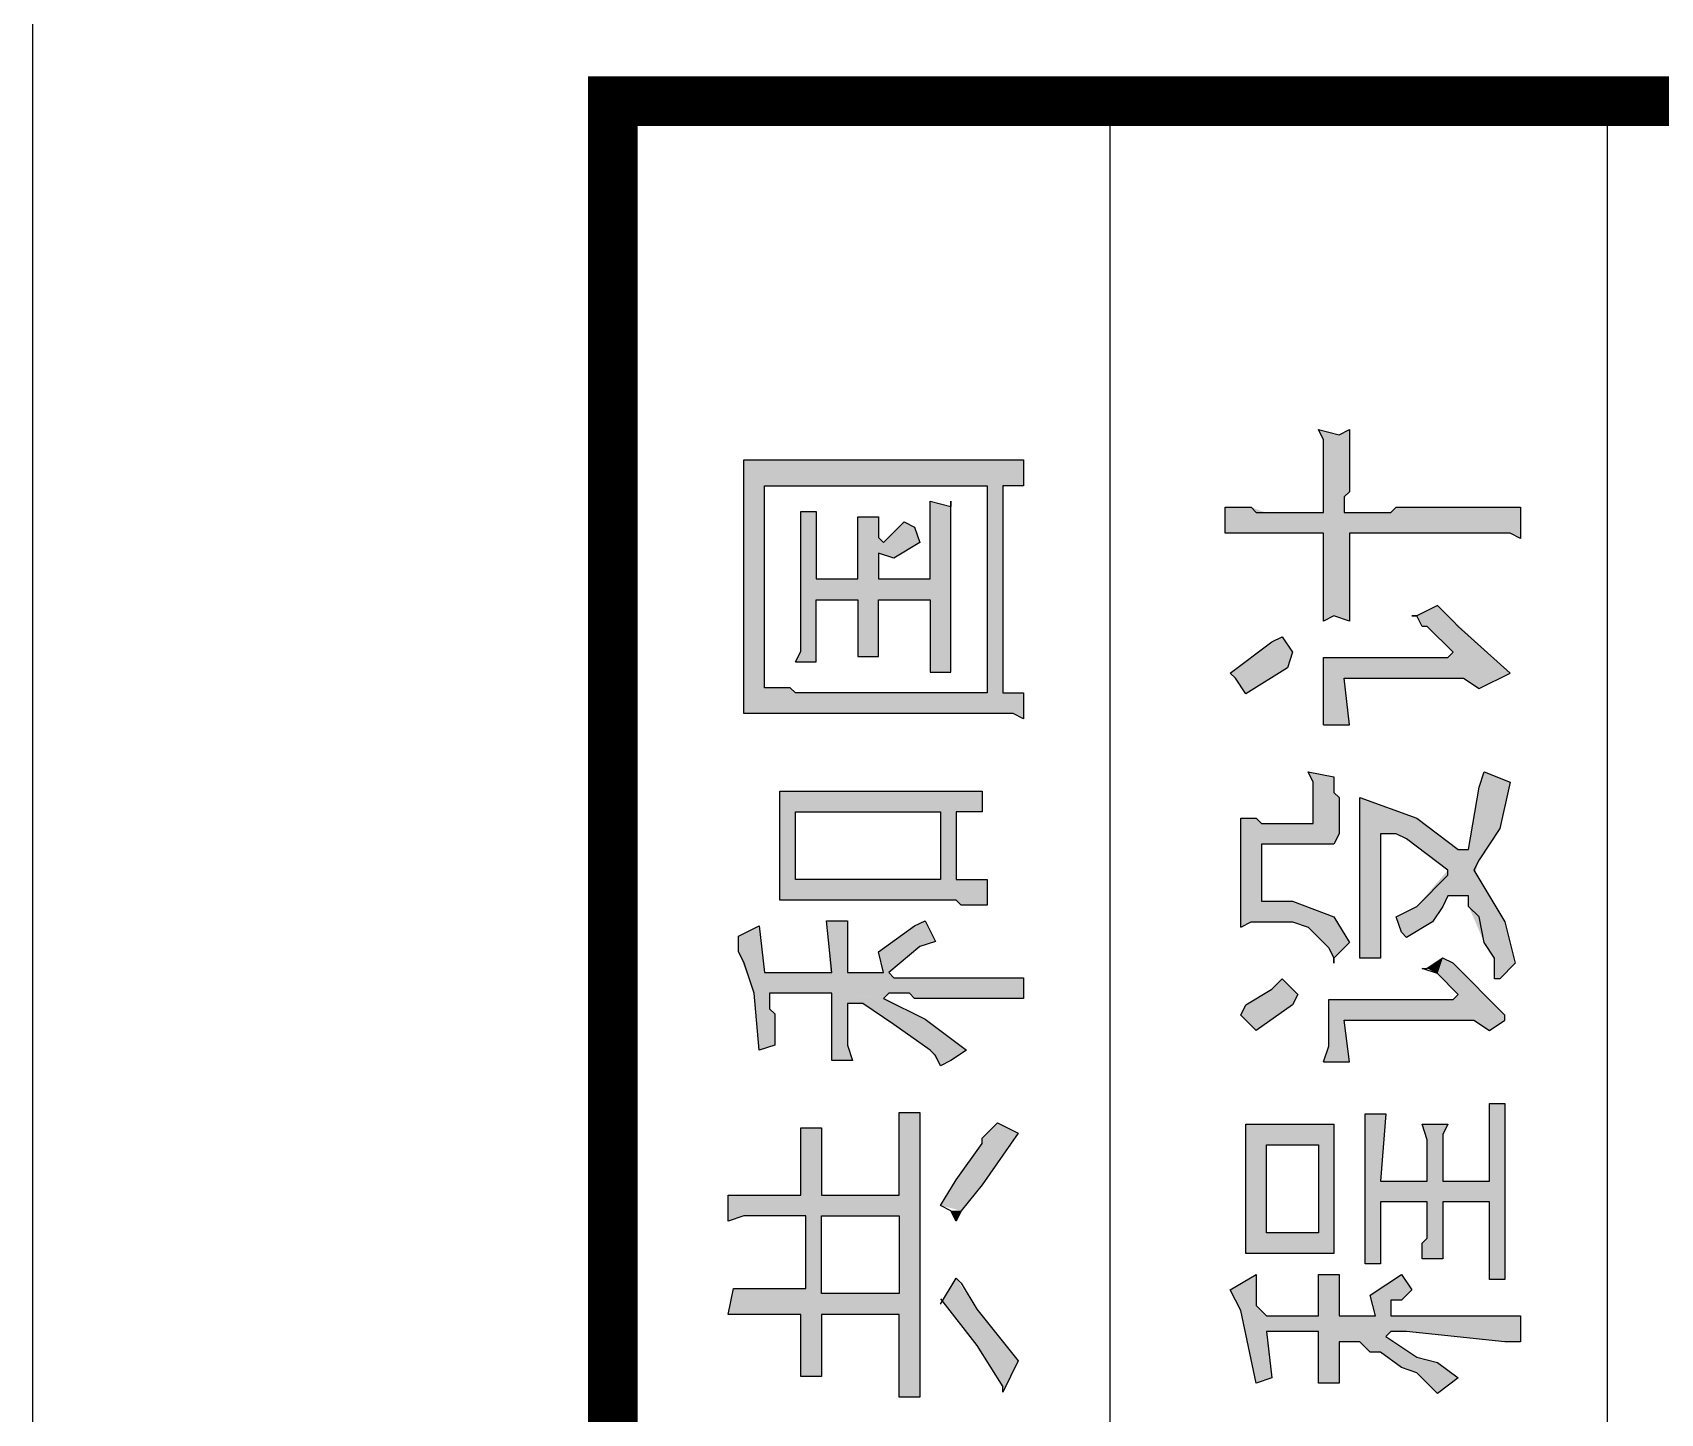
# Model space of a CAD drawing. Extents: x -42 to 819, y -365 to 844.
# Drawn here: x -31.84 to -12.2, y 808.26 to 824.92 of the extents above; entities that cross this region are included whole.
import ezdxf

# ---------------------------------------------------------------- set-up
doc = ezdxf.new("R2010")
doc.units = 0
doc.header["$MEASUREMENT"] = 0
doc.layers.get('0').update_dxf_attribs({"linetype": 'CONTINUOUS'})
for name, color, linetype in [('1', 2, 'CONTINUOUS'), ('2', 1, 'CONTINUOUS'), ('_TCC_NET_BORDER', 7, 'CONTINUOUS')]:
    doc.layers.add(name, color=color, linetype=linetype)

# ---------------------------------------------------------------- blocks, each defined once
blk = doc.blocks.new('ZZ')
at = {"color": 7}
for p, q in [((0, -6), (35, -6)), ((0, -12), (35, -12))]:
    blk.add_line(p, q, dxfattribs=at)
at = {"color": 4, "const_width": 0.6}
blk.add_lwpolyline([(0, 0), (35, 0), (35, -18), (0, -18)], close=True, dxfattribs=at)
at = {"layer": '_TCC_NET_BORDER', "color": 1}
for points in [[(20.359, -1.391), (20.672, -1.454), (20.672, -1.454), (20.672, -2.329), (20.672, -2.329), (21.547, -2.329), (21.547, -2.329), (21.547, -1.579), (21.547, -1.579), (21.484, -1.391), (21.484, -1.391), (21.797, -1.391), (21.797, -1.391), (21.797, -2.266), (21.797, -2.266), (22.609, -2.266), (22.609, -2.266), (22.609, -2.516), (22.609, -2.516), (21.797, -2.516), (21.797, -2.516), (21.797, -3.454), (21.797, -3.454), (22.734, -3.454), (22.734, -3.454), (22.797, -3.454), (22.797, -3.454), (22.797, -3.704), (22.797, -3.704), (19.359, -3.704), (19.359, -3.704), (19.359, -3.454), (19.359, -3.454), (20.297, -3.454), (20.297, -3.454), (20.359, -3.454), (20.359, -3.454), (20.359, -2.516), (20.359, -2.516), (19.609, -2.516), (19.609, -2.516), (19.609, -2.266), (19.609, -2.266), (20.359, -2.266), (20.359, -2.266), (20.359, -1.454), (20.359, -1.454), (20.359, -1.391)], [(24.734, -1.516), (24.922, -1.516), (24.922, -1.516), (25.047, -1.766), (25.047, -1.766), (24.484, -1.829), (24.484, -1.829), (24.484, -2.641), (24.484, -2.641), (25.109, -2.579), (25.109, -2.579), (25.109, -2.829), (25.109, -2.829), (24.484, -2.829), (24.484, -2.829), (24.484, -3.266), (24.484, -3.266), (24.734, -3.204), (24.734, -3.204), (25.047, -3.641), (25.047, -3.641), (25.109, -3.766), (25.109, -3.766), (24.859, -3.891), (24.859, -3.891), (24.797, -3.704), (24.797, -3.704), (24.484, -3.329), (24.484, -3.329), (24.422, -3.391), (24.422, -3.391), (24.422, -4.329), (24.422, -4.329), (24.422, -4.954), (24.422, -4.954), (24.172, -4.954), (24.172, -4.954), (24.172, -4.016), (24.172, -4.016), (24.172, -3.641), (24.172, -3.641), (24.234, -3.579), (24.234, -3.579), (24.234, -3.329), (24.234, -3.329), (24.172, -3.266), (24.172, -3.266), (23.922, -3.766), (23.922, -3.766), (23.547, -4.266), (23.547, -4.266), (23.422, -4.079), (23.422, -4.079), (23.359, -3.954), (23.359, -3.954), (23.484, -3.891), (23.484, -3.891), (23.547, -3.829), (23.547, -3.829), (23.859, -3.391), (23.859, -3.391), (24.109, -3.016), (24.109, -3.016), (24.109, -2.829), (24.109, -2.829), (23.609, -2.829), (23.609, -2.829), (23.422, -2.891), (23.422, -2.891), (23.422, -2.641), (23.422, -2.641), (24.234, -2.641), (24.234, -2.641), (24.234, -1.891), (24.234, -1.891), (24.047, -1.891), (24.047, -1.891), (23.984, -1.954), (23.984, -1.954), (23.609, -1.954), (23.609, -1.954), (23.547, -1.766), (23.547, -1.766), (24.234, -1.704), (24.234, -1.704), (24.609, -1.579), (24.609, -1.579), (24.734, -1.516)], [(27.609, -1.579), (30.672, -1.579), (30.672, -1.579), (30.672, -4.954), (30.672, -4.954), (30.359, -4.954), (30.359, -4.954), (30.359, -4.704), (30.359, -4.704), (29.422, -4.704), (29.422, -4.704), (28.484, -4.704), (28.484, -4.704), (27.859, -4.704), (27.859, -4.704), (27.859, -4.954), (27.859, -4.954), (27.547, -4.954), (27.547, -4.954), (27.609, -4.829), (27.609, -4.829), (27.609, -1.641), (27.609, -1.641), (27.609, -1.579)], [(27.922, -1.829), (28.859, -1.829), (28.859, -1.829), (29.797, -1.829), (29.797, -1.829), (30.359, -1.829), (30.359, -1.829), (30.359, -2.766), (30.359, -2.766), (30.359, -3.704), (30.359, -3.704), (30.359, -4.516), (30.359, -4.516), (29.422, -4.516), (29.422, -4.516), (28.484, -4.516), (28.484, -4.516), (27.859, -4.516), (27.859, -4.516), (27.859, -3.579), (27.859, -3.579), (27.859, -2.641), (27.859, -2.641), (27.859, -2.204), (27.859, -2.204), (27.922, -2.141), (27.922, -2.141), (27.922, -1.891), (27.922, -1.891), (27.922, -1.829)], [(25.359, -2.016), (26.297, -2.016), (26.297, -2.016), (26.672, -2.016), (26.672, -2.016), (26.672, -2.954), (26.672, -2.954), (26.672, -3.891), (26.672, -3.891), (26.672, -4.454), (26.672, -4.454), (26.422, -4.454), (26.422, -4.454), (26.422, -4.141), (26.422, -4.141), (25.609, -4.141), (25.609, -4.141), (25.609, -4.516), (25.609, -4.516), (25.297, -4.516), (25.297, -4.516), (25.297, -4.204), (25.297, -4.204), (25.359, -4.141), (25.359, -4.141), (25.359, -3.204), (25.359, -3.204), (25.359, -2.266), (25.359, -2.266), (25.359, -2.079), (25.359, -2.079), (25.359, -2.016)], [(25.609, -2.204), (26.422, -2.204), (26.422, -2.204), (26.422, -3.141), (26.422, -3.141), (26.422, -3.954), (26.422, -3.954), (25.609, -3.954), (25.609, -3.954), (25.609, -3.016), (25.609, -3.016), (25.609, -2.266), (25.609, -2.266), (25.609, -2.204)], [(28.234, -2.204), (28.234, -2.454), (28.234, -2.454), (28.984, -2.454), (28.984, -2.454), (28.984, -2.954), (28.984, -2.954), (28.297, -2.954), (28.297, -2.954), (28.297, -3.204), (28.297, -3.204), (28.984, -3.204), (28.984, -3.204), (28.984, -3.829), (28.984, -3.829), (28.109, -3.829), (28.109, -3.829), (28.109, -4.079), (28.109, -4.079), (29.047, -4.079), (29.047, -4.079), (29.984, -4.079), (29.984, -4.079), (30.047, -4.079), (30.047, -4.079), (30.109, -4.079)], [(28.234, -2.204), (28.359, -2.266), (28.359, -2.266), (29.297, -2.266), (29.297, -2.266), (30.047, -2.266), (30.047, -2.266), (30.047, -2.454), (30.047, -2.454), (29.234, -2.454), (29.234, -2.454), (29.234, -2.954), (29.234, -2.954), (29.984, -2.954), (29.984, -2.954), (29.984, -3.204), (29.984, -3.204), (29.734, -3.204), (29.734, -3.204), (29.672, -3.266), (29.672, -3.266), (29.922, -3.516), (29.922, -3.516), (29.859, -3.641), (29.859, -3.641), (29.672, -3.704), (29.672, -3.704), (29.484, -3.391), (29.484, -3.391), (29.547, -3.204), (29.547, -3.204), (29.234, -3.204), (29.234, -3.204), (29.234, -3.829), (29.234, -3.829), (30.172, -3.829), (30.172, -3.829), (30.109, -4.079), (30.109, -4.079), (30.172, -4.079), (30.172, -4.079), (30.109, -4.079)], [(20.609, -2.516), (21.547, -2.516), (21.547, -2.516), (21.547, -3.454), (21.547, -3.454), (20.609, -3.454), (20.609, -3.454), (20.609, -2.579), (20.609, -2.579), (20.609, -2.516)], [(20.484, -3.954), (20.797, -4.141), (20.797, -4.141), (20.734, -4.204), (20.734, -4.204), (20.422, -4.391), (20.422, -4.391), (19.797, -4.891), (19.797, -4.891), (19.422, -4.704), (19.422, -4.704), (19.484, -4.704)], [(20.547, -3.954), (19.984, -4.391), (19.984, -4.391), (19.484, -4.704)], [(21.672, -3.954), (21.984, -4.141), (21.984, -4.141), (22.422, -4.454), (22.422, -4.454), (22.484, -4.454), (22.484, -4.454), (22.672, -4.641), (22.672, -4.641), (22.547, -4.891), (22.547, -4.891), (21.922, -4.454), (21.922, -4.454), (21.609, -4.204), (21.609, -4.204), (21.484, -4.141), (21.484, -4.141), (21.609, -4.079), (21.609, -4.079), (21.672, -3.954)], [(20.654, -7.449), (20.842, -7.762), (20.842, -7.762), (20.467, -7.762), (20.467, -7.762), (20.342, -7.887), (20.342, -7.887), (20.342, -8.512), (20.342, -8.512), (20.842, -8.512), (20.842, -8.512), (20.842, -8.762), (20.842, -8.762), (20.342, -8.762), (20.342, -8.762), (20.342, -9.199), (20.342, -9.199), (20.592, -9.137), (20.592, -9.137), (20.842, -9.512), (20.842, -9.512), (20.654, -9.637), (20.654, -9.637), (20.529, -9.512), (20.529, -9.512), (20.529, -9.387), (20.529, -9.387), (20.342, -9.387), (20.342, -9.387), (20.342, -10.324), (20.342, -10.324), (20.342, -10.949), (20.342, -10.949), (20.029, -10.949), (20.029, -10.949), (20.029, -10.762), (20.029, -10.762), (20.154, -9.574), (20.154, -9.574), (20.154, -9.387), (20.154, -9.387), (20.092, -9.324), (20.092, -9.324), (19.842, -9.699), (19.842, -9.699), (19.779, -9.949), (19.779, -9.949), (19.592, -10.199), (19.592, -10.199), (19.404, -9.949), (19.404, -9.949), (19.654, -9.699), (19.654, -9.699), (19.717, -9.512), (19.717, -9.512), (19.904, -9.262), (19.904, -9.262), (19.904, -9.137), (19.904, -9.137), (20.029, -9.012), (20.029, -9.012), (20.029, -8.762), (20.029, -8.762), (19.529, -8.762), (19.529, -8.762), (19.529, -8.512), (19.529, -8.512), (20.154, -8.512), (20.154, -8.512), (20.154, -7.887), (20.154, -7.887), (19.592, -7.949), (19.592, -7.949), (19.529, -7.762), (19.529, -7.762), (20.404, -7.574), (20.404, -7.574), (20.654, -7.449)], [(28.099, -7.449), (28.474, -7.949), (28.474, -7.949), (28.537, -8.074), (28.537, -8.074), (28.349, -8.199), (28.349, -8.199), (28.162, -8.137), (28.162, -8.137), (27.849, -7.637), (27.849, -7.637), (28.037, -7.512), (28.037, -7.512), (28.099, -7.449)], [(29.787, -7.387), (30.099, -7.387), (30.099, -7.387), (30.099, -7.699), (30.099, -7.699), (30.037, -7.762), (30.037, -7.762), (30.037, -8.574), (30.037, -8.574), (30.912, -8.574), (30.912, -8.574), (31.037, -8.512), (31.037, -8.512), (30.974, -8.762), (30.974, -8.762), (31.037, -8.887), (31.037, -8.887), (30.287, -8.887), (30.287, -8.887), (30.224, -8.824), (30.224, -8.824), (30.037, -8.824), (30.037, -8.824), (30.037, -9.387), (30.037, -9.387), (30.099, -9.449), (30.099, -9.449), (30.099, -10.387), (30.099, -10.387), (30.099, -10.949), (30.099, -10.949), (29.724, -10.949), (29.724, -10.949), (29.787, -10.824), (29.787, -10.824), (29.787, -9.887), (29.787, -9.887), (29.787, -8.949), (29.787, -8.949), (29.787, -8.887), (29.787, -8.887), (28.849, -8.887), (28.849, -8.887), (28.724, -8.887), (28.724, -8.887), (28.787, -8.699), (28.787, -8.699), (28.724, -8.574), (28.724, -8.574), (29.662, -8.574), (29.662, -8.574), (29.787, -8.574), (29.787, -8.574), (29.787, -7.637), (29.787, -7.637), (29.787, -7.449), (29.787, -7.449), (29.787, -7.387)], [(21.092, -7.637), (22.029, -7.637), (22.029, -7.637), (22.654, -7.637), (22.654, -7.637), (22.654, -8.574), (22.654, -8.574), (22.654, -8.699), (22.654, -8.699), (21.717, -8.699), (21.717, -8.699), (21.092, -8.699), (21.092, -8.699), (21.092, -7.762), (21.092, -7.762), (21.092, -7.699), (21.092, -7.699), (21.092, -7.637)], [(23.971, -7.574), (24.096, -7.637), (24.096, -7.637), (24.283, -7.949), (24.283, -7.949), (24.346, -8.012), (24.346, -8.012), (24.408, -8.074), (24.408, -8.074), (24.221, -8.262), (24.221, -8.262), (24.096, -8.199), (24.096, -8.199), (23.783, -7.762), (23.783, -7.762), (23.971, -7.574)], [(25.033, -7.574), (25.971, -7.574), (25.971, -7.574), (26.346, -7.574), (26.346, -7.574), (26.346, -7.762), (26.346, -7.762), (26.283, -7.824), (26.283, -7.824), (26.283, -8.449), (26.283, -8.449), (26.783, -8.449), (26.783, -8.449), (26.908, -8.387), (26.908, -8.387), (26.846, -8.699), (26.846, -8.699), (26.658, -8.699), (26.658, -8.699), (26.596, -8.762), (26.596, -8.762), (26.158, -8.762), (26.158, -8.762), (26.033, -8.699), (26.033, -8.699), (26.033, -7.824), (26.033, -7.824), (25.346, -7.824), (25.346, -7.824), (25.346, -8.199), (25.346, -8.199), (25.158, -8.699), (25.158, -8.699), (24.846, -8.887), (24.846, -8.887), (24.658, -8.699), (24.658, -8.699), (24.596, -8.699), (24.596, -8.699), (24.658, -8.699)], [(25.033, -7.574), (25.096, -7.699), (25.096, -7.699), (25.096, -8.199), (25.096, -8.199), (25.033, -8.387), (25.033, -8.387), (24.783, -8.637), (24.783, -8.637), (24.658, -8.699)], [(21.342, -7.887), (22.279, -7.887), (22.279, -7.887), (22.404, -7.887), (22.404, -7.887), (22.404, -8.512), (22.404, -8.512), (21.467, -8.512), (21.467, -8.512), (21.342, -8.512), (21.342, -8.512), (21.342, -7.949), (21.342, -7.949), (21.342, -7.887)], [(23.408, -8.574), (23.408, -8.887), (23.408, -8.887), (23.908, -8.824), (23.908, -8.824), (23.908, -9.762), (23.908, -9.762), (23.908, -10.387), (23.908, -10.387), (23.783, -10.574), (23.783, -10.574), (23.908, -10.762), (23.908, -10.762), (23.971, -10.762), (23.971, -10.762), (24.596, -10.137), (24.596, -10.137), (24.658, -10.012), (24.658, -10.012), (24.533, -9.824)], [(23.408, -8.574), (23.596, -8.637), (23.596, -8.637), (24.158, -8.637), (24.158, -8.637), (24.158, -9.574), (24.158, -9.574), (24.158, -10.137), (24.158, -10.137), (24.221, -10.199), (24.221, -10.199), (24.471, -9.949), (24.471, -9.949), (24.533, -9.762), (24.533, -9.762), (24.533, -9.824)], [(27.474, -8.574), (27.474, -8.887), (27.474, -8.887), (28.037, -8.824), (28.037, -8.824), (28.037, -9.762), (28.037, -9.762), (28.037, -10.262), (28.037, -10.262), (27.912, -10.449), (27.912, -10.449), (28.099, -10.824), (28.099, -10.824), (28.662, -10.199), (28.662, -10.199), (28.724, -10.137), (28.724, -10.137), (28.912, -9.949), (28.912, -9.949), (28.787, -9.699)], [(27.474, -8.574), (28.287, -8.574), (28.287, -8.574), (28.287, -9.512), (28.287, -9.512), (28.287, -10.074), (28.287, -10.074), (28.349, -10.137), (28.349, -10.137), (28.662, -9.824), (28.662, -9.824), (28.662, -9.762), (28.662, -9.762), (28.787, -9.699), (28.787, -9.699), (28.787, -9.637), (28.787, -9.637), (28.787, -9.699)], [(24.658, -9.012), (25.596, -9.012), (25.596, -9.012), (26.533, -9.012), (26.533, -9.012), (26.596, -9.012), (26.596, -9.012), (26.346, -9.699), (26.346, -9.699), (25.971, -10.199), (25.971, -10.199), (25.971, -10.324), (25.971, -10.324), (26.721, -10.449), (26.721, -10.449), (26.908, -10.512), (26.908, -10.512), (26.783, -10.824), (26.783, -10.824), (26.221, -10.699), (26.221, -10.699), (25.846, -10.449), (25.846, -10.449), (25.721, -10.387), (25.721, -10.387), (25.096, -10.762), (25.096, -10.762), (24.596, -10.887), (24.596, -10.887), (24.408, -10.699), (24.408, -10.699), (24.408, -10.637), (24.408, -10.637), (24.658, -10.637), (24.658, -10.637), (24.846, -10.512), (24.846, -10.512), (25.158, -10.449), (25.158, -10.449), (25.283, -10.324), (25.283, -10.324), (25.408, -10.324), (25.408, -10.324), (25.408, -10.074), (25.408, -10.074), (25.283, -10.012), (25.283, -10.012), (25.096, -9.887), (25.096, -9.887), (24.908, -9.574), (24.908, -9.574), (24.971, -9.512), (24.971, -9.512), (25.158, -9.449), (25.158, -9.449), (25.283, -9.699), (25.283, -9.699), (25.658, -10.074), (25.658, -10.074), (25.721, -10.074), (25.721, -10.074), (26.096, -9.574), (26.096, -9.574), (26.158, -9.449), (26.158, -9.449), (26.158, -9.262), (26.158, -9.262), (25.221, -9.262), (25.221, -9.262), (24.658, -9.262), (24.658, -9.262), (24.658, -9.074), (24.658, -9.074), (24.658, -9.012)], [(20.967, -9.074), (21.904, -9.074), (21.904, -9.074), (22.779, -9.074), (22.779, -9.074), (22.779, -9.324), (22.779, -9.324), (21.967, -9.262), (21.967, -9.262), (21.967, -9.824), (21.967, -9.824), (22.467, -9.824), (22.467, -9.824), (22.654, -9.762), (22.654, -9.762), (22.654, -10.074), (22.654, -10.074), (22.529, -10.012), (22.529, -10.012), (21.967, -10.012), (21.967, -10.012), (21.967, -10.574), (21.967, -10.574), (22.904, -10.574), (22.904, -10.574), (22.904, -10.762), (22.904, -10.762), (21.967, -10.762), (21.967, -10.762), (21.029, -10.762), (21.029, -10.762), (20.779, -10.762), (20.779, -10.762), (20.779, -10.574), (20.779, -10.574), (21.717, -10.574), (21.717, -10.574), (21.717, -10.012), (21.717, -10.012), (21.029, -10.012), (21.029, -10.012), (21.029, -9.762), (21.029, -9.762), (21.217, -9.762), (21.217, -9.762), (21.279, -9.824), (21.279, -9.824), (21.717, -9.824), (21.717, -9.824), (21.717, -9.262), (21.717, -9.262), (20.967, -9.262), (20.967, -9.262), (20.967, -9.074)]]:
    blk.add_lwpolyline(points, dxfattribs=at)
for points in [[(20.359, -1.391), (20.672, -1.454), (20.359, -2.266), (20.672, -2.329)], [(21.797, -1.391), (21.547, -1.579), (21.484, -1.391)], [(21.484, -1.391), (21.484, -1.391), (21.797, -2.266)], [(21.797, -3.454), (21.547, -3.454), (21.797, -1.391), (21.547, -1.579)], [(24.734, -1.516), (24.484, -1.829), (24.234, -1.704), (24.234, -1.891)], [(24.922, -1.516), (25.047, -1.766), (24.734, -1.516), (24.484, -1.829)], [(24.234, -1.704), (24.234, -1.891), (23.547, -1.766), (24.047, -1.891)], [(23.547, -1.766), (24.047, -1.891), (23.609, -1.954), (23.984, -1.954)], [(27.609, -1.579), (27.922, -1.829), (27.609, -2.285), (27.922, -2.141)], [(30.359, -1.829), (30.672, -1.579), (27.922, -1.829), (27.609, -1.579)], [(30.359, -4.954), (30.672, -4.954), (30.359, -1.829), (30.672, -1.579)], [(24.234, -1.891), (24.484, -1.829), (24.234, -2.641), (24.484, -2.641)], [(26.422, -2.204), (26.672, -2.016), (25.609, -2.204), (25.359, -2.016)], [(25.359, -2.016), (25.609, -2.204), (25.359, -4.141), (25.609, -3.954)], [(26.422, -4.454), (26.672, -4.454), (26.422, -2.204), (26.672, -2.016)], [(27.609, -2.285), (27.922, -2.141), (27.609, -2.307), (27.859, -2.204)], [(20.359, -2.266), (20.359, -2.516), (19.609, -2.266), (19.609, -2.516)], [(20.359, -2.266), (20.672, -2.329), (20.359, -2.516), (20.609, -2.579)], [(20.672, -2.329), (20.609, -2.516), (20.359, -2.266), (20.359, -2.516)], [(21.547, -2.329), (21.547, -2.516), (20.672, -2.329), (20.609, -2.516)], [(21.797, -2.266), (21.797, -2.516), (21.547, -2.329), (21.547, -2.516)], [(21.797, -2.266), (21.797, -2.266), (22.609, -2.266)], [(22.609, -2.266), (22.609, -2.516), (21.797, -2.266), (21.797, -2.516)], [(22.609, -2.266), (22.609, -2.266), (22.609, -2.266), (22.609, -2.516)], [(27.609, -2.307), (27.859, -2.204), (27.609, -4.829), (27.859, -4.954)], [(28.234, -2.204), (28.234, -2.454), (28.359, -2.266), (28.984, -2.454)], [(28.359, -2.266), (28.984, -2.454), (30.047, -2.266), (30.047, -2.454)], [(30.047, -2.266), (30.047, -2.454), (29.234, -2.454)], [(20.359, -2.516), (20.609, -2.579), (20.359, -3.454), (20.609, -3.454)], [(29.234, -2.454), (29.234, -2.454), (29.234, -2.454), (28.984, -2.454)], [(29.234, -2.454), (28.984, -2.454), (29.234, -3.829), (28.984, -3.829)], [(23.422, -2.641), (23.422, -2.891), (24.234, -2.641), (23.609, -2.829)], [(24.234, -2.641), (23.609, -2.829), (24.109, -2.829), (24.234, -2.641)], [(24.109, -2.829), (24.234, -2.641), (23.609, -2.829)], [(23.609, -2.829), (23.609, -2.829), (24.234, -2.641)], [(24.234, -2.641), (24.484, -2.641), (24.109, -2.829)], [(24.234, -2.641), (24.484, -2.641), (24.172, -3.266), (24.484, -2.829)], [(24.234, -2.641), (24.234, -2.641), (25.109, -2.579)], [(24.484, -2.623), (24.484, -2.829), (24.234, -2.641)], [(24.234, -2.641), (24.234, -2.641), (24.234, -2.641), (24.484, -2.641)], [(25.109, -2.579), (25.109, -2.829), (24.484, -2.623), (24.484, -2.829)], [(25.109, -2.579), (25.109, -2.579), (25.109, -2.579), (25.109, -2.829)], [(24.109, -2.829), (24.109, -2.829), (24.221, -2.773)], [(24.221, -2.773), (24.221, -2.773), (24.109, -2.829), (24.185, -3.132)], [(24.109, -2.829), (24.109, -2.829), (24.109, -2.829), (24.234, -3.329)], [(24.109, -2.829), (24.234, -3.329), (24.109, -2.829)], [(24.109, -2.829), (24.185, -3.132), (24.109, -3.016), (24.207, -3.218)], [(24.172, -3.266), (24.484, -2.829), (24.234, -3.329), (24.484, -3.266)], [(24.109, -3.016), (24.207, -3.218), (23.547, -3.829), (23.922, -3.766)], [(28.297, -2.954), (28.297, -3.204), (29.984, -2.954), (29.984, -3.204)], [(29.984, -2.954), (29.984, -3.204), (29.734, -3.204)], [(24.234, -3.329), (24.484, -3.266), (24.234, -3.579), (24.422, -3.391)], [(24.734, -3.204), (24.484, -3.266), (24.484, -3.329), (24.422, -3.391)], [(24.484, -3.329), (24.422, -3.391), (24.484, -3.329)], [(24.484, -3.329), (24.484, -3.329), (24.484, -3.329), (24.734, -3.204)], [(24.484, -3.329), (24.734, -3.204), (24.797, -3.704), (25.047, -3.641)], [(29.734, -3.204), (29.547, -3.204), (29.672, -3.266), (29.484, -3.391)], [(29.672, -3.266), (29.484, -3.391), (29.922, -3.516), (29.672, -3.704)], [(29.734, -3.204), (29.734, -3.204), (29.734, -3.204), (29.547, -3.204)], [(20.359, -3.454), (20.609, -3.454), (19.359, -3.454)], [(19.359, -3.454), (19.359, -3.454), (19.359, -3.454), (19.359, -3.704)], [(19.359, -3.454), (19.359, -3.704), (22.734, -3.454), (22.797, -3.704)], [(21.797, -3.454), (21.797, -3.454), (21.797, -3.454), (21.547, -3.454)], [(22.797, -3.454), (22.797, -3.454), (21.797, -3.454)], [(22.734, -3.454), (22.797, -3.704), (22.797, -3.454)], [(24.234, -3.579), (24.422, -3.391), (24.172, -3.641), (24.422, -4.954)], [(29.922, -3.516), (29.672, -3.704), (29.859, -3.641)], [(24.172, -3.641), (24.422, -4.954), (24.172, -4.954)], [(24.797, -3.704), (25.047, -3.641), (24.859, -3.891), (25.109, -3.766)], [(23.547, -3.829), (23.922, -3.766), (23.359, -3.954), (23.547, -4.266)], [(29.234, -3.829), (28.984, -3.829), (28.109, -3.829)], [(28.109, -3.829), (28.109, -3.829), (28.109, -3.829), (28.109, -4.079)], [(28.109, -3.829), (28.109, -4.079), (30.172, -3.829), (30.109, -4.079)], [(20.52, -3.975), (20.797, -4.141), (19.984, -4.391), (20.422, -4.391)], [(21.484, -4.141), (21.609, -4.079), (21.609, -4.204)], [(21.609, -4.204), (21.609, -4.204), (21.672, -3.954), (21.922, -4.454)], [(21.672, -3.954), (21.922, -4.454), (21.984, -4.141), (22.547, -4.891)], [(25.359, -4.141), (25.609, -3.954), (25.297, -4.204), (25.609, -4.141)], [(25.609, -4.141), (25.609, -4.141), (25.609, -4.141), (25.609, -3.954)], [(25.609, -4.141), (25.609, -3.954), (26.422, -4.141), (26.422, -3.954)], [(26.422, -4.141), (26.422, -3.954), (26.422, -4.454)], [(21.984, -4.141), (22.547, -4.891), (22.422, -4.454)], [(25.297, -4.204), (25.609, -4.141), (25.297, -4.516), (25.609, -4.516)], [(25.297, -4.516), (25.609, -4.516), (25.609, -4.141)], [(19.984, -4.391), (20.422, -4.391), (19.484, -4.704), (19.797, -4.891)], [(22.422, -4.454), (22.422, -4.454), (22.484, -4.454), (22.672, -4.641)], [(22.547, -4.891), (22.547, -4.891), (22.422, -4.454), (22.484, -4.454)], [(22.484, -4.454), (22.672, -4.641), (22.547, -4.891)], [(26.422, -4.454), (26.422, -4.454), (26.422, -4.454), (26.672, -4.454)], [(27.859, -4.704), (27.859, -4.704), (27.859, -4.704), (27.859, -4.516)], [(27.859, -4.704), (27.859, -4.516), (30.359, -4.704), (30.359, -4.516)], [(30.359, -4.704), (30.359, -4.516), (30.359, -4.954)], [(19.484, -4.704), (19.797, -4.891), (19.422, -4.704)], [(27.547, -4.954), (27.547, -4.954), (27.859, -4.704)], [(27.609, -4.829), (27.859, -4.954), (27.547, -4.954)], [(30.359, -4.954), (30.359, -4.954), (30.359, -4.954), (30.672, -4.954)], [(20.654, -7.449), (20.842, -7.762), (20.404, -7.574), (20.467, -7.762)], [(27.849, -7.637), (28.099, -7.449), (28.162, -8.137), (28.474, -7.949)], [(29.787, -7.387), (30.099, -7.387), (29.787, -8.574), (30.099, -7.699)], [(20.404, -7.574), (20.467, -7.762), (19.529, -7.762), (20.154, -7.887)], [(22.654, -7.637), (22.404, -7.887), (21.092, -7.637), (21.342, -7.887)], [(21.092, -7.637), (21.342, -7.887), (21.092, -8.699), (21.342, -8.512)], [(22.654, -8.699), (22.404, -8.512), (22.654, -7.637), (22.404, -7.887)], [(23.783, -7.762), (23.971, -7.574), (24.096, -8.199), (24.096, -7.637)], [(24.096, -8.199), (24.096, -7.637), (24.221, -8.262), (24.283, -7.949)], [(25.033, -7.574), (26.346, -7.574), (25.096, -7.699), (26.346, -7.762)], [(19.529, -7.762), (20.154, -7.887), (19.592, -7.949)], [(20.154, -7.887), (20.467, -7.762), (20.154, -8.512), (20.342, -7.887)], [(20.154, -7.887), (20.154, -7.887), (20.154, -7.887), (20.467, -7.762)], [(25.096, -7.699), (25.346, -7.824), (25.096, -8.199), (25.346, -8.199)], [(25.096, -7.699), (26.346, -7.762), (25.346, -7.824), (26.283, -7.824)], [(26.033, -7.824), (26.283, -7.824), (26.033, -8.699), (26.283, -8.449)], [(29.787, -8.574), (30.099, -7.699), (30.037, -7.874), (29.787, -8.574)], [(19.592, -7.949), (19.592, -7.949), (20.154, -7.887)], [(20.154, -8.512), (20.342, -7.887), (20.154, -8.512), (20.342, -8.512)], [(24.221, -8.262), (24.283, -7.949), (24.408, -8.074)], [(28.162, -8.137), (28.474, -7.949), (28.349, -8.199), (28.537, -8.074)], [(29.787, -8.574), (30.037, -7.874), (29.787, -8.574), (30.037, -8.574)], [(30.037, -7.874), (29.787, -8.574), (29.787, -8.574), (30.037, -7.874)], [(25.096, -8.199), (25.346, -8.199), (25.033, -8.387), (25.158, -8.699)], [(25.033, -8.387), (25.158, -8.699), (24.783, -8.637), (24.846, -8.887)], [(26.783, -8.449), (26.658, -8.699), (26.908, -8.387), (26.846, -8.699)], [(19.529, -8.512), (19.529, -8.762), (20.842, -8.512), (20.842, -8.762)], [(20.154, -8.512), (20.342, -8.512), (20.029, -8.762), (20.342, -8.762)], [(21.092, -8.699), (21.342, -8.512), (22.654, -8.699), (22.404, -8.512)], [(23.408, -8.574), (23.408, -8.887), (23.596, -8.637), (23.908, -8.824)], [(23.596, -8.637), (23.908, -8.824), (24.158, -8.637)], [(24.158, -8.637), (23.908, -8.824), (24.158, -10.137), (23.908, -10.387)], [(24.158, -8.637), (24.158, -8.637), (24.158, -8.637), (23.908, -8.824)], [(24.783, -8.637), (24.846, -8.887), (24.658, -8.699)], [(26.033, -8.699), (26.283, -8.449), (26.158, -8.762), (26.783, -8.449)], [(26.158, -8.762), (26.783, -8.449), (26.596, -8.762), (26.658, -8.699)], [(26.596, -8.762), (26.658, -8.699), (26.783, -8.449)], [(26.783, -8.449), (26.783, -8.449), (26.783, -8.449), (26.658, -8.699)], [(27.474, -8.887), (27.474, -8.574), (28.037, -8.824), (28.287, -8.574)], [(28.037, -8.824), (28.287, -8.574), (28.037, -10.262), (28.287, -10.074)], [(29.787, -8.574), (28.787, -8.699), (29.787, -8.574), (28.724, -8.887)], [(28.724, -8.887), (29.787, -8.887), (29.787, -8.574)], [(29.787, -8.574), (29.787, -8.574), (28.724, -8.887), (29.787, -8.887)], [(28.724, -8.574), (28.787, -8.699), (29.787, -8.574)], [(29.787, -8.574), (29.787, -8.574), (29.787, -8.574), (28.787, -8.699)], [(29.787, -8.574), (30.037, -8.574), (29.787, -10.824), (30.037, -9.387)], [(29.787, -8.574), (29.787, -8.949), (30.037, -8.574), (30.037, -8.824)], [(30.037, -8.574), (30.037, -8.824), (30.912, -8.574), (30.224, -8.824)], [(30.912, -8.574), (30.224, -8.824), (31.037, -8.512), (30.287, -8.887)], [(31.037, -8.512), (30.287, -8.887), (30.974, -8.762), (31.037, -8.887)], [(20.029, -8.762), (20.342, -8.762), (20.029, -9.012), (20.342, -9.199)], [(20.029, -9.012), (20.154, -9.387), (19.904, -9.137), (20.092, -9.324)], [(20.029, -9.012), (20.342, -9.199), (20.154, -9.387)], [(24.658, -9.012), (24.658, -9.262), (26.596, -9.012), (26.158, -9.262)], [(26.158, -9.262), (26.596, -9.012), (26.158, -9.449), (26.346, -9.699)], [(19.904, -9.137), (20.092, -9.324), (19.904, -9.262), (19.842, -9.699)], [(20.154, -9.387), (20.342, -9.199), (20.154, -9.574), (20.342, -9.387)], [(20.342, -9.199), (20.342, -9.387), (20.592, -9.137), (20.529, -9.387)], [(20.592, -9.137), (20.529, -9.387), (20.842, -9.512), (20.529, -9.512)], [(20.967, -9.074), (20.967, -9.262), (22.779, -9.074), (21.967, -9.262)], [(22.779, -9.074), (21.967, -9.262), (22.779, -9.324)], [(19.904, -9.262), (19.842, -9.699), (19.717, -9.512), (19.842, -9.699)], [(20.154, -9.574), (20.342, -9.387), (20.029, -10.762), (20.342, -10.949)], [(21.717, -9.262), (21.967, -9.262), (21.717, -10.574), (21.967, -10.574)], [(29.787, -10.824), (30.037, -9.387), (29.787, -10.824), (30.099, -9.449)], [(19.717, -9.512), (19.842, -9.699), (19.654, -9.699), (19.779, -9.949)], [(20.842, -9.512), (20.529, -9.512), (20.654, -9.637)], [(24.908, -9.574), (24.971, -9.512), (25.096, -9.887), (25.158, -9.449)], [(25.096, -9.887), (25.158, -9.449), (25.283, -10.012), (25.283, -9.699)], [(26.096, -9.574), (25.971, -10.199), (25.721, -10.074), (25.971, -10.324)], [(26.158, -9.449), (26.346, -9.699), (26.096, -9.574), (25.971, -10.199)], [(29.787, -10.824), (30.099, -9.449), (29.724, -10.949), (30.099, -10.949)], [(19.654, -9.699), (19.779, -9.949), (19.404, -9.949), (19.592, -10.199)], [(21.217, -9.762), (21.029, -10.012), (21.279, -9.824), (21.029, -10.012)], [(21.029, -9.762), (21.029, -10.012), (21.217, -9.762), (21.029, -10.012)], [(22.467, -9.824), (22.529, -10.012), (22.654, -9.762), (22.654, -10.074)], [(25.283, -10.012), (25.283, -9.699), (25.408, -10.074), (25.721, -10.074)], [(28.912, -9.949), (28.662, -9.824), (28.787, -9.699), (28.662, -9.762)], [(21.279, -9.824), (21.029, -10.012), (22.467, -9.824), (22.529, -10.012)], [(24.221, -10.199), (24.596, -10.137), (24.471, -9.949), (24.658, -10.012)], [(24.471, -9.949), (24.658, -10.012), (24.533, -9.824)], [(28.099, -10.824), (28.349, -10.137), (28.912, -9.949), (28.662, -9.824)], [(23.908, -10.387), (23.971, -10.762), (24.221, -10.199), (24.596, -10.137)], [(24.158, -10.137), (23.908, -10.387), (24.221, -10.199), (23.908, -10.387)], [(25.658, -10.074), (25.721, -10.387), (25.408, -10.324), (25.096, -10.762)], [(25.408, -10.324), (25.721, -10.074), (25.846, -10.449), (25.971, -10.324)], [(25.408, -10.074), (25.721, -10.074), (25.408, -10.324), (25.721, -10.074)], [(25.721, -10.074), (25.971, -10.324), (25.658, -10.074), (25.721, -10.387)], [(28.037, -10.262), (28.287, -10.074), (27.912, -10.449), (28.349, -10.137)], [(27.912, -10.449), (28.349, -10.137), (28.099, -10.824), (28.349, -10.137)], [(23.783, -10.574), (23.908, -10.762), (23.908, -10.387), (23.971, -10.762)], [(25.283, -10.324), (24.596, -10.887), (24.846, -10.512), (24.596, -10.887)], [(25.408, -10.324), (25.096, -10.762), (25.283, -10.324), (24.596, -10.887)], [(25.846, -10.449), (25.971, -10.324), (26.221, -10.699), (26.721, -10.449)], [(20.779, -10.574), (20.779, -10.762), (22.904, -10.574), (22.904, -10.762)], [(24.846, -10.512), (24.596, -10.887), (24.658, -10.637), (24.596, -10.887)], [(26.221, -10.699), (26.721, -10.449), (26.783, -10.824), (26.908, -10.512)], [(20.029, -10.762), (20.342, -10.949), (20.029, -10.949)], [(24.658, -10.637), (24.596, -10.887), (24.408, -10.637), (24.408, -10.699)]]:
    blk.add_solid(points, dxfattribs=at)

msp = doc.modelspace()

# ---------------------------------------------------------------- linework, layer by layer
at = {"layer": '1'}
msp.add_line((-31.84174, 834.22067), (-31.84174, -354.77933), dxfattribs=at)

# ---------------------------------------------------------------- block references
at = {"layer": '2', "rotation": 90}
msp.add_blockref('ZZ', (-24.84174, 789.09373), dxfattribs=at)

doc.saveas('drawing.dxf')
